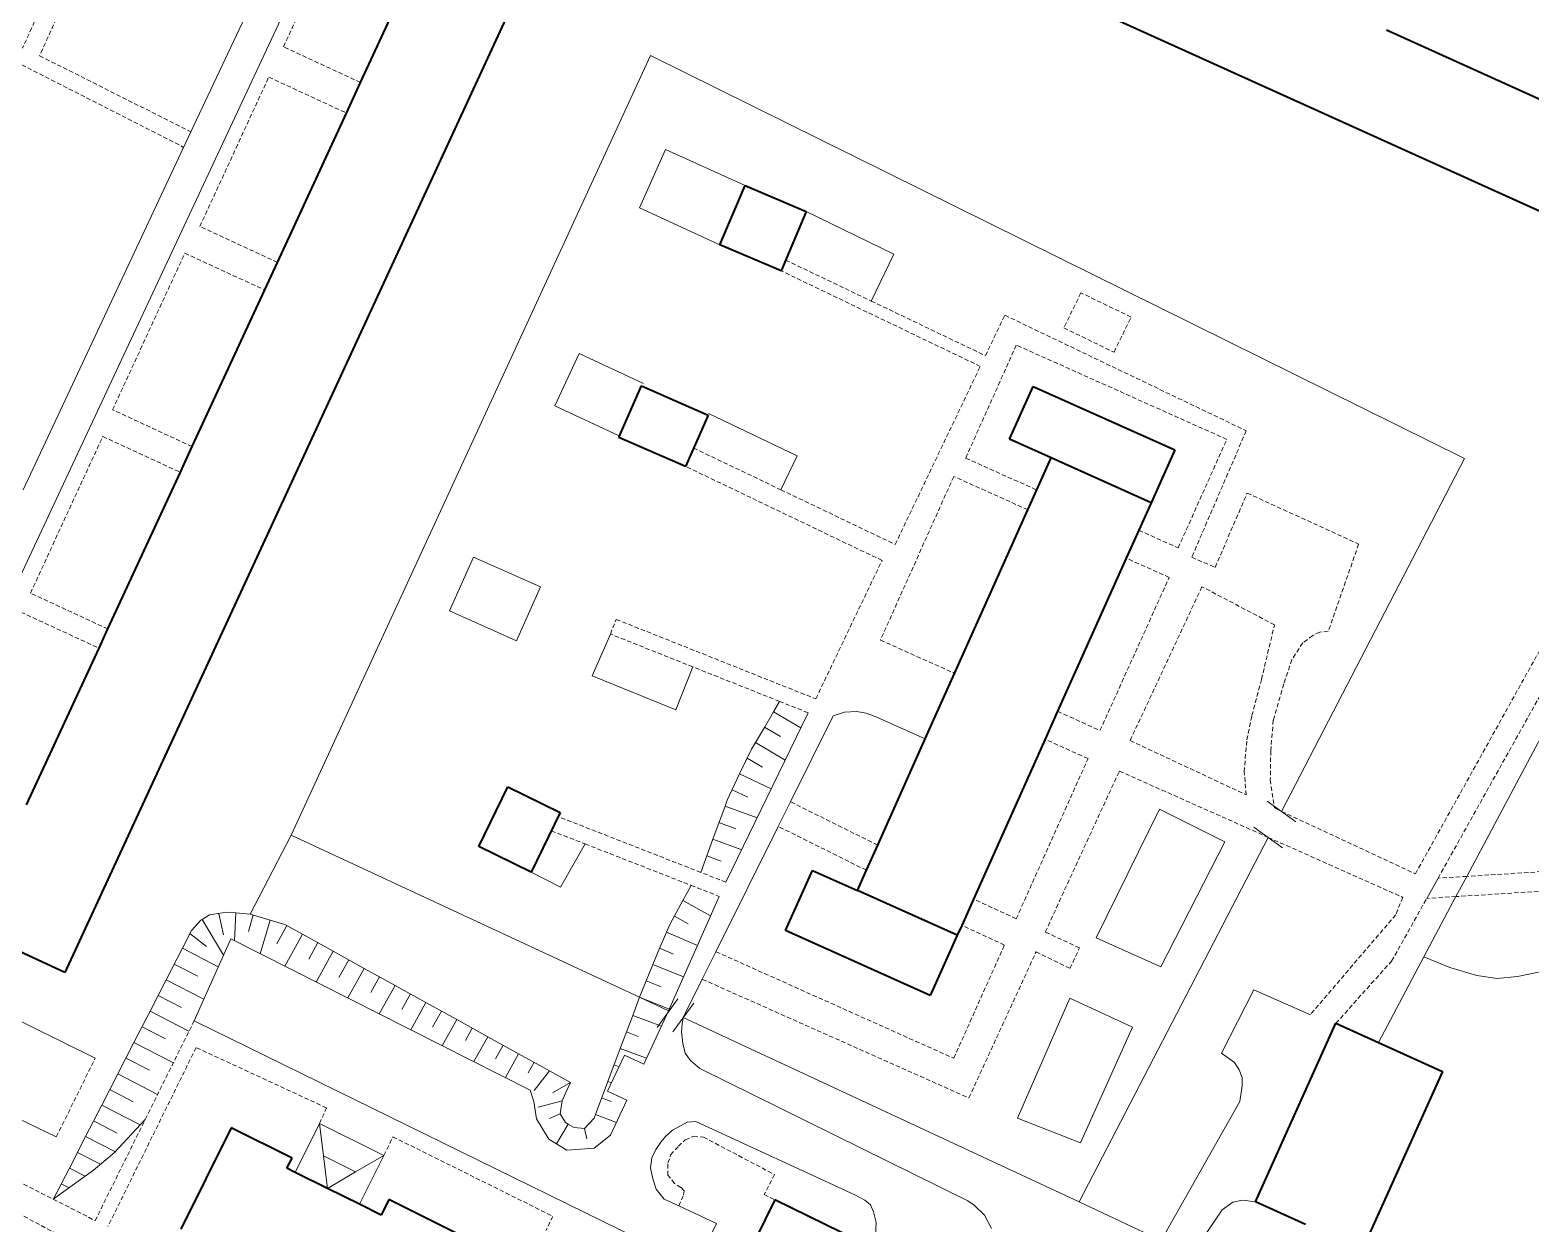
# Model space of a CAD drawing. Extents: x 1000 to 4000, y -5000 to -1000.
# Drawn here: x 2147.1 to 2317.2, y -2377 to -2241.7 of the extents above; entities that cross this region are included whole.
import ezdxf

# ---------------------------------------------------------------- set-up
doc = ezdxf.new("R2010")
doc.units = 0
doc.header["$MEASUREMENT"] = 0
doc.linetypes.add('DASHED', pattern=[0.75, 0.5, -0.25])
for name, color, linetype in [('11', 7, 'CONTINUOUS'), ('24', 7, 'CONTINUOUS'), ('37', 7, 'CONTINUOUS'), ('40', 7, 'CONTINUOUS'), ('6', 7, 'CONTINUOUS'), ('7', 7, 'CONTINUOUS')]:
    doc.layers.add(name, color=color, linetype=linetype)

msp = doc.modelspace()

# ---------------------------------------------------------------- linework, layer by layer
at = {"layer": '11', "color": 253, "linetype": 'Continuous', "lineweight": 0}
for p, q in [((2176.73, -2332.9), (2217.44, -2244.57)), ((2217.44, -2244.57), (2309.68, -2290.24)), ((2309.68, -2290.24), (2288.96, -2330.21)), ((2309.94, -2337.57), (2326.32, -2306.78)), ((2290.59, -2331.38), (2287.34, -2329.04)), ((2216.21, -2351.26), (2176.73, -2332.9)), ((2287.44, -2333.15), (2284.95, -2337.95)), ((2289.06, -2334.32), (2285.82, -2331.98)), ((2284.95, -2337.95), (2266.03, -2374.45)), ((2308.72, -2339.86), (2309.94, -2337.57)), ((2305.09, -2346.69), (2308.72, -2339.86)), ((2299.93, -2356.39), (2305.09, -2346.69)), ((2219.5, -2352.8), (2216.21, -2351.26)), ((2218.21, -2354.68), (2220.56, -2351.44)), ((2219.99, -2355.19), (2222.34, -2351.95)), ((2266.03, -2374.45), (2221.16, -2353.57))]:
    msp.add_line(p, q, dxfattribs=at)
at = {"layer": '24', "color": 253, "linetype": 'Continuous', "lineweight": 0}
for p, q in [((2194.47, -2199.95), (2127.9, -2342.32)), ((2165.38, -2253.22), (2172.46, -2238.13)), ((2164.55, -2254.97), (2165.38, -2253.22)), ((2146.35, -2293.76), (2164.55, -2254.97)), ((2235.3, -2319.03), (2226, -2338.23)), ((2233.31, -2329.12), (2238.16, -2319.37)), ((2238.16, -2319.37), (2239.43, -2318.97)), ((2239.43, -2318.97), (2240.8, -2318.88)), ((2240.8, -2318.88), (2241.88, -2319.07)), ((2241.88, -2319.07), (2242.9, -2319.45)), ((2242.9, -2319.45), (2248.58, -2322)), ((2231.92, -2331.91), (2233.31, -2329.12)), ((2224.87, -2346.11), (2231.92, -2331.91)), ((2306.69, -2337.77), (2305.4, -2340.07)), ((2225.24, -2339.84), (2219.5, -2352.8)), ((2165.73, -2353.95), (2169.88, -2344.64)), ((2169.88, -2344.64), (2203.82, -2361.78)), ((2130.55, -2346.34), (2154.53, -2358.17)), ((2223.32, -2349.23), (2224.87, -2346.11)), ((2221.16, -2353.57), (2223.32, -2349.23)), ((2282.15, -2357.62), (2285.82, -2350.43)), ((2285.82, -2350.43), (2292.22, -2353.24)), ((2216.68, -2358.84), (2219.5, -2352.8)), ((2221.16, -2353.57), (2221.05, -2354.26)), ((2222.53, -2381.78), (2165.73, -2353.95)), ((2221.05, -2354.26), (2220.95, -2355.19)), ((2220.95, -2355.19), (2221.1, -2356.51)), ((2127.6, -2356.21), (2150.12, -2367.09)), ((2221.1, -2356.51), (2221.39, -2357.59)), ((2212.59, -2361.91), (2214.5, -2357.82)), ((2214.5, -2357.82), (2216.68, -2358.84)), ((2221.39, -2357.59), (2221.98, -2358.42)), ((2221.98, -2358.42), (2223.05, -2359.35)), ((2283.62, -2358.65), (2282.15, -2357.62)), ((2284.16, -2359.48), (2283.62, -2358.65)), ((2223.05, -2359.35), (2253.39, -2374.32)), ((2284.5, -2360.36), (2284.16, -2359.48)), ((2284.5, -2361.3), (2284.5, -2360.36)), ((2203.82, -2361.78), (2204.21, -2363.06)), ((2214.77, -2362.93), (2212.59, -2361.91)), ((2284.21, -2363.06), (2284.5, -2361.3)), ((2204.21, -2363.06), (2204.53, -2365.03)), ((2212.92, -2366.88), (2214.77, -2362.93)), ((2275.33, -2378.81), (2284.21, -2363.06)), ((2204.53, -2365.03), (2205.92, -2367.34)), ((2221.61, -2365.43), (2220.83, -2365.82)), ((2222.59, -2365.34), (2221.61, -2365.43)), ((2240.61, -2373.66), (2222.59, -2365.34)), ((2205.92, -2367.34), (2207.97, -2368.58)), ((2211.06, -2368.35), (2212.92, -2366.88)), ((2219.16, -2367.05), (2218.63, -2367.69)), ((2219.95, -2366.32), (2219.16, -2367.05)), ((2220.83, -2365.82), (2219.95, -2366.32)), ((2207.97, -2368.58), (2211.06, -2368.35)), ((2218.04, -2368.52), (2217.6, -2369.45)), ((2218.63, -2367.69), (2218.04, -2368.52)), ((2217.6, -2369.45), (2217.45, -2370.58)), ((2217.45, -2370.58), (2217.7, -2371.85)), ((2217.7, -2371.85), (2218.09, -2373.03)), ((2218.09, -2373.03), (2219.01, -2374.14)), ((2219.01, -2374.14), (2220.67, -2374.91)), ((2241.73, -2374.25), (2240.61, -2373.66)), ((2242.37, -2374.79), (2241.73, -2374.25)), ((2284.53, -2374.25), (2283.42, -2374.48)), ((2285.99, -2374.45), (2284.53, -2374.25)), ((2220.67, -2374.91), (2224.92, -2376.9)), ((2242.71, -2375.57), (2242.37, -2374.79)), ((2243.01, -2376.8), (2242.71, -2375.57)), ((2253.39, -2374.32), (2254.12, -2374.81)), ((2254.12, -2374.81), (2255.3, -2375.94)), ((2255.3, -2375.94), (2256.08, -2377.46)), ((2282.22, -2375.37), (2279.84, -2378.88)), ((2283.42, -2374.48), (2282.22, -2375.37)), ((2224.92, -2376.9), (2222.53, -2381.78)), ((2242.85, -2379.79), (2243.01, -2376.8))]:
    msp.add_line(p, q, dxfattribs=at)
at = {"layer": '24', "color": 253, "linetype": 'DASHED', "lineweight": 0}
for p, q in [((2154.41, -2225.67), (2146.3, -2243.72)), ((2157.19, -2224.67), (2148.23, -2244.59)), ((2175.86, -2243.58), (2183.68, -2226.66)), ((2148.23, -2244.59), (2165.38, -2253.22)), ((2184.6, -2247.62), (2175.86, -2243.58)), ((2145.54, -2245.27), (2164.55, -2254.97)), ((2166.38, -2263.93), (2174.2, -2247.01)), ((2174.2, -2247.01), (2183, -2251.08)), ((2304.12, -2337.28), (2351.07, -2252.91)), ((2175.18, -2268), (2166.38, -2263.93)), ((2156.49, -2284.7), (2164.69, -2266.96)), ((2164.69, -2266.96), (2173.73, -2271.13)), ((2232.76, -2267.74), (2242.46, -2272.38)), ((2254.82, -2279.79), (2232.25, -2268.96)), ((2266.22, -2271.45), (2264.29, -2275.43)), ((2271.9, -2274.2), (2266.22, -2271.45)), ((2242.46, -2272.38), (2255.4, -2278.57)), ((2255.4, -2278.57), (2257.59, -2273.99)), ((2257.59, -2273.99), (2284.95, -2287.08)), ((2264.29, -2275.43), (2269.97, -2278.18)), ((2269.97, -2278.18), (2271.9, -2274.2)), ((2258.9, -2277.37), (2253.16, -2290.18)), ((2282.75, -2288.06), (2258.9, -2277.37)), ((2245.17, -2299.96), (2254.82, -2279.79)), ((2165.52, -2288.88), (2156.49, -2284.7)), ((2284.95, -2287.08), (2278.78, -2301.42)), ((2147.19, -2305.47), (2155.39, -2287.73)), ((2155.39, -2287.73), (2164.18, -2291.79)), ((2222.34, -2289.04), (2232.23, -2293.77)), ((2277.24, -2300.35), (2282.75, -2288.06)), ((2253.16, -2290.18), (2261.22, -2293.79)), ((2243.68, -2301.78), (2221.43, -2291.12)), ((2251.81, -2292.26), (2243.5, -2310.8)), ((2260.22, -2296.03), (2251.81, -2292.26)), ((2232.23, -2293.77), (2245.17, -2299.96)), ((2281.43, -2302.56), (2285.06, -2294.14)), ((2285.06, -2294.14), (2297.69, -2299.92)), ((2272.78, -2298.35), (2277.24, -2300.35)), ((2297.69, -2299.92), (2294.24, -2309.84)), ((2236.18, -2317.46), (2243.68, -2301.78)), ((2276.22, -2303.7), (2271.36, -2301.51)), ((2278.78, -2301.42), (2281.43, -2302.56)), ((2306.69, -2337.77), (2326.37, -2302.56)), ((2268.38, -2321.05), (2276.22, -2303.7)), ((2155.97, -2309.54), (2147.19, -2305.47)), ((2279.93, -2304.75), (2271.79, -2322.19)), ((2288.15, -2309.07), (2279.93, -2304.75)), ((2146.09, -2307.62), (2154.96, -2311.72)), ((2212.9, -2310.11), (2213.56, -2308.45)), ((2213.56, -2308.45), (2236.18, -2317.46)), ((2286.68, -2315.24), (2288.15, -2309.07)), ((2222.23, -2313.83), (2212.9, -2310.11)), ((2243.5, -2310.8), (2251.91, -2314.57)), ((2291.35, -2311.11), (2290.13, -2313.02)), ((2292.48, -2310.28), (2291.35, -2311.11)), ((2293.31, -2309.89), (2292.48, -2310.28)), ((2294.24, -2309.84), (2293.31, -2309.89)), ((2290.13, -2313.02), (2289.2, -2315.77)), ((2232.07, -2317.74), (2222.23, -2313.83)), ((2285.6, -2319.36), (2286.68, -2315.24)), ((2289.2, -2315.77), (2288.02, -2319.88)), ((2235.3, -2319.03), (2232.07, -2317.74)), ((2263.58, -2318.87), (2268.38, -2321.05)), ((2285.02, -2322.1), (2285.6, -2319.36)), ((2288.02, -2319.88), (2287.73, -2323.36)), ((2267.03, -2324.22), (2262.16, -2322.04)), ((2271.79, -2322.19), (2284.95, -2328.34)), ((2284.72, -2325.72), (2285.02, -2322.1)), ((2258.89, -2342.37), (2267.03, -2324.22)), ((2287.73, -2323.36), (2287.68, -2326.64)), ((2262.18, -2343.88), (2270.57, -2325.64)), ((2270.57, -2325.64), (2287.44, -2333.15)), ((2284.95, -2328.34), (2284.72, -2325.72)), ((2287.68, -2326.64), (2288.14, -2329.82)), ((2243.19, -2334.03), (2233.31, -2329.12)), ((2288.14, -2329.82), (2288.96, -2330.21)), ((2223.15, -2337.12), (2206.99, -2330.8)), ((2288.96, -2330.21), (2304.12, -2337.28)), ((2206.21, -2332.4), (2210.05, -2333.9)), ((2241.92, -2336.88), (2231.92, -2331.91)), ((2287.44, -2333.15), (2302.69, -2339.95)), ((2210.05, -2333.9), (2222.05, -2338.59)), ((2328.15, -2336.42), (2309.94, -2337.57)), ((2226, -2338.23), (2223.15, -2337.12)), ((2309.94, -2337.57), (2306.69, -2337.77)), ((2222.05, -2338.59), (2225.24, -2339.84)), ((2258.89, -2342.37), (2254.04, -2340.14)), ((2301.43, -2347.18), (2305.4, -2340.07)), ((2302.69, -2339.95), (2301.9, -2341.91)), ((2308.72, -2339.86), (2305.4, -2340.07)), ((2326.29, -2338.76), (2308.72, -2339.86)), ((2301.9, -2341.91), (2292.22, -2353.24)), ((2257.56, -2345.35), (2252.71, -2343.12)), ((2251.81, -2358.18), (2257.56, -2345.35)), ((2266.05, -2345.67), (2262.18, -2343.88)), ((2224.87, -2346.11), (2251.81, -2358.18)), ((2253.53, -2362.68), (2261.14, -2346.12)), ((2261.14, -2346.12), (2264.98, -2348)), ((2264.98, -2348), (2266.05, -2345.67)), ((2299.12, -2349.72), (2301.43, -2347.18)), ((2223.32, -2349.23), (2253.53, -2362.68)), ((2295.12, -2354.22), (2299.12, -2349.72)), ((2160.2, -2365.1), (2165.73, -2353.95)), ((2165.96, -2356.97), (2155.97, -2377.24)), ((2180.74, -2363.8), (2165.96, -2356.97)), ((2150.12, -2367.09), (2154.53, -2358.17)), ((2121.04, -2359.45), (2149.78, -2374.15)), ((2120.05, -2361.81), (2215.87, -2413.61)), ((2179.93, -2365.56), (2180.74, -2363.8)), ((2154.52, -2376.58), (2160.2, -2365.1)), ((2187.23, -2369.18), (2188.27, -2367.08)), ((2188.27, -2367.08), (2206.39, -2376.09)), ((2220.61, -2368.15), (2221.39, -2367.42)), ((2221.39, -2367.42), (2222.32, -2367.02)), ((2222.32, -2367.02), (2223.45, -2367.12)), ((2223.45, -2367.12), (2231.48, -2371.34)), ((2219.43, -2370.06), (2219.73, -2369.13)), ((2219.73, -2369.13), (2220.61, -2368.15)), ((2219.43, -2371.43), (2219.43, -2370.06)), ((2220.17, -2372.36), (2219.43, -2371.43)), ((2220.9, -2372.81), (2220.17, -2372.36)), ((2231.48, -2371.34), (2230.34, -2373.62)), ((2149.78, -2374.15), (2154.52, -2376.58)), ((2220.67, -2374.91), (2221.2, -2373.64)), ((2221.25, -2373.2), (2220.9, -2372.81)), ((2221.2, -2373.64), (2221.25, -2373.2)), ((2230.34, -2373.62), (2231.55, -2374.22)), ((2206.39, -2376.09), (2205.59, -2377.71))]:
    msp.add_line(p, q, dxfattribs=at)
at = {"layer": '37', "color": 253, "linetype": 'Continuous', "lineweight": 0}
for p, q in [((2231.37, -2318.94), (2232.07, -2317.74)), ((2230.35, -2320.7), (2231.37, -2318.94)), ((2231.37, -2318.94), (2234.47, -2320.74)), ((2229.34, -2322.39), (2230.35, -2320.7)), ((2230.37, -2320.67), (2232.16, -2321.71)), ((2227.55, -2325.96), (2228.88, -2323.15)), ((2228.88, -2323.15), (2229.34, -2322.39)), ((2229.34, -2322.39), (2232.7, -2324.4)), ((2228.41, -2324.16), (2230.14, -2325.2)), ((2226.14, -2328.93), (2227.55, -2325.96)), ((2227.55, -2325.96), (2231.12, -2327.66)), ((2226.69, -2327.77), (2228.47, -2328.61)), ((2224.52, -2333.36), (2225.9, -2329.6)), ((2225.9, -2329.6), (2226.14, -2328.93)), ((2225.9, -2329.6), (2229.53, -2330.93)), ((2225.21, -2331.48), (2227.1, -2332.17)), ((2223.15, -2337.12), (2224.52, -2333.36)), ((2224.52, -2333.36), (2227.78, -2334.55)), ((2223.84, -2335.24), (2225.44, -2335.83)), ((2221.11, -2340.32), (2222.05, -2338.59)), ((2166.63, -2342.45), (2167.49, -2341.94)), ((2167.49, -2341.94), (2169.45, -2341.64)), ((2168.52, -2341.78), (2169.05, -2344.2)), ((2169.45, -2341.64), (2170.46, -2341.72)), ((2170.46, -2341.72), (2170.31, -2344.86)), ((2170.46, -2341.72), (2172.1, -2341.84)), ((2172.44, -2341.94), (2171.88, -2343.82)), ((2172.1, -2341.84), (2174.36, -2342.52)), ((2219.68, -2342.95), (2221.11, -2340.32)), ((2221.11, -2340.32), (2224.26, -2342.04)), ((2165.44, -2343.7), (2166.51, -2342.53)), ((2166.51, -2342.53), (2166.63, -2342.45)), ((2166.63, -2342.45), (2169.06, -2346.49)), ((2174.36, -2342.52), (2173.22, -2346.33)), ((2174.36, -2342.52), (2176.01, -2343.01)), ((2176.25, -2343.15), (2175.1, -2345.23)), ((2176.01, -2343.01), (2178, -2344.12)), ((2219.27, -2343.88), (2219.68, -2342.95)), ((2220.15, -2342.08), (2221.72, -2342.94)), ((2164.4, -2345.72), (2165.44, -2343.7)), ((2165.26, -2344.05), (2167.13, -2345.52)), ((2178, -2344.12), (2176, -2347.73)), ((2178, -2344.12), (2181.5, -2346.05)), ((2179.75, -2345.08), (2178.72, -2346.95)), ((2218.31, -2346.08), (2219.27, -2343.88)), ((2219.27, -2343.88), (2222.77, -2345.41)), ((2162.57, -2349.28), (2164.4, -2345.72)), ((2164.4, -2345.72), (2168.47, -2347.81)), ((2181.5, -2346.05), (2179.57, -2349.54)), ((2181.5, -2346.05), (2185, -2347.99)), ((2183.25, -2347.02), (2182.14, -2349.03)), ((2217.71, -2347.56), (2218.31, -2346.08)), ((2218.47, -2345.71), (2220.04, -2346.39)), ((2163.49, -2347.5), (2166.15, -2348.87)), ((2185, -2347.99), (2183.15, -2351.34)), ((2185, -2347.99), (2188.5, -2349.93)), ((2216.21, -2351.26), (2217.71, -2347.56)), ((2217.71, -2347.56), (2221.19, -2348.97)), ((2160.74, -2352.83), (2162.57, -2349.28)), ((2162.57, -2349.28), (2166.83, -2351.47)), ((2186.75, -2348.96), (2185.76, -2350.74)), ((2188.5, -2349.93), (2186.72, -2353.15)), ((2188.5, -2349.93), (2192, -2351.86)), ((2216.96, -2349.41), (2218.65, -2350.1)), ((2161.66, -2351.05), (2164.32, -2352.43)), ((2190.25, -2350.89), (2189.28, -2352.66)), ((2192, -2351.86), (2190.29, -2354.95)), ((2192, -2351.86), (2195.5, -2353.8)), ((2215.43, -2353.32), (2216.21, -2351.26)), ((2216.21, -2351.26), (2219.57, -2352.63)), ((2158.91, -2356.39), (2160.74, -2352.83)), ((2160.74, -2352.83), (2165.15, -2355.1)), ((2193.75, -2352.83), (2192.74, -2354.66)), ((2195.5, -2353.8), (2193.86, -2356.76)), ((2195.5, -2353.8), (2199, -2355.74)), ((2214.02, -2357.06), (2215.43, -2353.32)), ((2215.43, -2353.32), (2218.69, -2354.55)), ((2159.83, -2354.61), (2162.5, -2355.98)), ((2197.25, -2354.77), (2196.47, -2356.18)), ((2214.73, -2355.19), (2216.06, -2355.7)), ((2157.09, -2359.95), (2158.91, -2356.39)), ((2158.91, -2356.39), (2163.38, -2358.69)), ((2199, -2355.74), (2197.44, -2358.56)), ((2199, -2355.74), (2202.5, -2357.67)), ((2200.75, -2356.7), (2199.9, -2358.25)), ((2212.61, -2360.81), (2214.02, -2357.06)), ((2214.02, -2357.06), (2216.99, -2358.18)), ((2158, -2358.17), (2160.67, -2359.54)), ((2202.5, -2357.67), (2201.01, -2360.37)), ((2202.5, -2357.67), (2206, -2359.61)), ((2204.25, -2358.64), (2203.59, -2359.83)), ((2213.32, -2358.93), (2213.88, -2359.15)), ((2155.26, -2363.51), (2157.09, -2359.95)), ((2157.09, -2359.95), (2161.6, -2362.27)), ((2206, -2359.61), (2204.26, -2361.85)), ((2206, -2359.61), (2208.4, -2360.94)), ((2156.17, -2361.73), (2158.84, -2363.1)), ((2208.4, -2360.94), (2206.33, -2362.09)), ((2207.86, -2362.07), (2207.43, -2363)), ((2208.4, -2360.94), (2207.86, -2362.07)), ((2211.2, -2364.55), (2212.61, -2360.81)), ((2212.61, -2360.81), (2213.03, -2360.97)), ((2153.43, -2367.06), (2155.26, -2363.51)), ((2155.26, -2363.51), (2159.61, -2365.74)), ((2207.43, -2363), (2204.71, -2363.71)), ((2207.43, -2363), (2207.23, -2364.47)), ((2211.91, -2362.68), (2213.01, -2363.09)), ((2154.34, -2365.28), (2157.01, -2366.66)), ((2160.2, -2365.1), (2156.69, -2368.9)), ((2207.23, -2364.47), (2206.01, -2365.01)), ((2208.12, -2365.63), (2206.78, -2367.86)), ((2207.23, -2364.47), (2207.82, -2365.45)), ((2207.82, -2365.45), (2208.12, -2365.63)), ((2208.12, -2365.63), (2208.8, -2366.03)), ((2209.97, -2366.13), (2211.05, -2364.96)), ((2211.05, -2364.96), (2211.2, -2364.55)), ((2211.2, -2364.55), (2213.59, -2365.45)), ((2151.6, -2370.62), (2153.43, -2367.06)), ((2153.43, -2367.06), (2156.81, -2368.8)), ((2208.8, -2366.03), (2209.97, -2366.13)), ((2209.97, -2366.13), (2210.22, -2367.29)), ((2152.51, -2368.84), (2155.14, -2370.19)), ((2156.69, -2368.9), (2154.34, -2370.86)), ((2149.77, -2374.18), (2151.6, -2370.62)), ((2154.34, -2370.86), (2149.78, -2374.15)), ((2151.6, -2370.62), (2153.4, -2371.55)), ((2150.68, -2372.4), (2151.58, -2372.86))]:
    msp.add_line(p, q, dxfattribs=at)
at = {"layer": '40', "color": 253, "linetype": 'Continuous', "lineweight": 0}
for p, q in [((2216.2, -2261.82), (2219.14, -2255.22)), ((2219.14, -2255.22), (2228.16, -2259.29)), ((2225.31, -2266.02), (2216.2, -2261.82)), ((2235.1, -2262.23), (2245.01, -2267.06)), ((2245.01, -2267.06), (2242.46, -2272.38)), ((2206.62, -2284.27), (2209.37, -2278.34)), ((2209.37, -2278.34), (2216.65, -2281.71)), ((2213.91, -2287.64), (2206.62, -2284.27)), ((2224.03, -2285.12), (2234.07, -2289.92)), ((2234.07, -2289.92), (2232.23, -2293.77)), ((2194.66, -2307.5), (2197.38, -2301.4)), ((2197.38, -2301.4), (2204.97, -2304.78)), ((2204.97, -2304.78), (2202.25, -2310.88)), ((2202.25, -2310.88), (2194.66, -2307.5)), ((2210.84, -2314.84), (2212.9, -2310.11)), ((2222.23, -2313.83), (2220.32, -2318.7)), ((2220.32, -2318.7), (2210.84, -2314.84)), ((2275.13, -2329.97), (2267.93, -2344.53)), ((2282.52, -2333.64), (2275.13, -2329.97)), ((2176.73, -2332.9), (2172.1, -2341.84)), ((2207.24, -2338.78), (2210.05, -2333.9)), ((2275.29, -2347.83), (2282.52, -2333.64)), ((2203.93, -2337.08), (2207.24, -2338.78)), ((2267.93, -2344.53), (2275.29, -2347.83)), ((2308.02, -2347.89), (2305.09, -2346.69)), ((2311.07, -2348.79), (2308.02, -2347.89)), ((2318.08, -2348.41), (2315.69, -2348.93)), ((2313.38, -2349.16), (2311.07, -2348.79)), ((2315.69, -2348.93), (2313.38, -2349.16)), ((2259.03, -2364.98), (2264.97, -2351.37)), ((2264.97, -2351.37), (2272.07, -2354.64)), ((2272.07, -2354.64), (2266.18, -2367.77)), ((2266.18, -2367.77), (2259.03, -2364.98)), ((2266.03, -2374.45), (2275.33, -2378.81))]:
    msp.add_line(p, q, dxfattribs=at)
at = {"layer": '6', "color": 253, "linetype": 'Continuous', "lineweight": 40}
for p, q in [((2218.6, -2202.39), (2151.07, -2348.46)), ((2328.98, -2267.11), (2246.33, -2229.68)), ((2184.6, -2247.62), (2192.42, -2230.7)), ((2300.83, -2241.64), (2318.63, -2249.71)), ((2183, -2251.08), (2184.6, -2247.62)), ((2175.18, -2268), (2183, -2251.08)), ((2225.31, -2266.02), (2228.16, -2259.29)), ((2228.16, -2259.29), (2235.1, -2262.23)), ((2235.1, -2262.23), (2232.25, -2268.96)), ((2232.25, -2268.96), (2225.31, -2266.02)), ((2173.73, -2271.13), (2175.18, -2268)), ((2165.52, -2288.88), (2173.73, -2271.13)), ((2213.87, -2287.83), (2216.44, -2281.98)), ((2216.44, -2281.98), (2223.99, -2285.31)), ((2258.14, -2288.04), (2260.82, -2282.06)), ((2260.82, -2282.06), (2276.86, -2289.24)), ((2223.99, -2285.31), (2221.43, -2291.12)), ((2164.18, -2291.79), (2165.52, -2288.88)), ((2221.43, -2291.12), (2213.87, -2287.83)), ((2262.85, -2290.15), (2258.14, -2288.04)), ((2261.22, -2293.79), (2262.85, -2290.15)), ((2274.18, -2295.23), (2262.85, -2290.15)), ((2276.86, -2289.24), (2274.18, -2295.23)), ((2155.97, -2309.54), (2164.18, -2291.79)), ((2260.22, -2296.03), (2261.22, -2293.79)), ((2251.91, -2314.57), (2260.22, -2296.03)), ((2274.18, -2295.23), (2272.78, -2298.35)), ((2272.78, -2298.35), (2271.36, -2301.51)), ((2271.36, -2301.51), (2263.58, -2318.87)), ((2154.96, -2311.72), (2155.97, -2309.54)), ((2146.76, -2329.47), (2154.96, -2311.72)), ((2248.58, -2322), (2251.91, -2314.57)), ((2263.58, -2318.87), (2262.16, -2322.04)), ((2243.19, -2334.03), (2248.58, -2322)), ((2262.16, -2322.04), (2254.04, -2340.14)), ((2198.01, -2334.19), (2201.3, -2327.44)), ((2201.3, -2327.44), (2207.22, -2330.33)), ((2207.22, -2330.33), (2203.93, -2337.08)), ((2203.93, -2337.08), (2198.01, -2334.19)), ((2241.92, -2336.88), (2243.19, -2334.03)), ((2232.74, -2343.71), (2235.79, -2336.89)), ((2235.79, -2336.89), (2240.89, -2339.18)), ((2240.89, -2339.18), (2241.92, -2336.88)), ((2252.2, -2344.25), (2240.89, -2339.18)), ((2254.04, -2340.14), (2252.71, -2343.12)), ((2151.07, -2348.46), (2140.28, -2343.47)), ((2252.71, -2343.12), (2252.2, -2344.25)), ((2249.15, -2351.06), (2232.74, -2343.71)), ((2252.2, -2344.25), (2249.15, -2351.06)), ((2285.99, -2374.45), (2295.12, -2354.22)), ((2295.12, -2354.22), (2299.93, -2356.39)), ((2299.93, -2356.39), (2307.2, -2359.67)), ((2307.2, -2359.67), (2298.07, -2379.9)), ((2169.93, -2366.05), (2164.22, -2377.53)), ((2176.83, -2369.49), (2169.93, -2366.05)), ((2176.25, -2370.64), (2176.83, -2369.49)), ((2177.18, -2371.11), (2176.25, -2370.64)), ((2180.83, -2372.93), (2177.18, -2371.11)), ((2184.47, -2374.73), (2180.83, -2372.93)), ((2187.8, -2374.18), (2186.92, -2375.95)), ((2202.18, -2381.36), (2187.8, -2374.18)), ((2231.55, -2374.22), (2226.75, -2383.88)), ((2242.85, -2379.79), (2231.55, -2374.22)), ((2186.92, -2375.95), (2184.47, -2374.73)), ((2291.67, -2377.01), (2285.99, -2374.45))]:
    msp.add_line(p, q, dxfattribs=at)
at = {"layer": '7', "color": 253, "linetype": 'Continuous', "lineweight": 0}
for p, q in [((2179.93, -2365.56), (2177.18, -2371.11)), ((2187.23, -2369.18), (2179.93, -2365.56)), ((2179.93, -2365.56), (2180.38, -2369.24)), ((2184.03, -2371.05), (2180.38, -2369.24)), ((2180.38, -2369.24), (2180.83, -2372.93)), ((2184.03, -2371.05), (2187.23, -2369.18)), ((2184.47, -2374.73), (2187.23, -2369.18)), ((2180.83, -2372.93), (2184.03, -2371.05)), ((2180.83, -2372.93), (2180.83, -2372.93))]:
    msp.add_line(p, q, dxfattribs=at)

doc.saveas('drawing.dxf')
